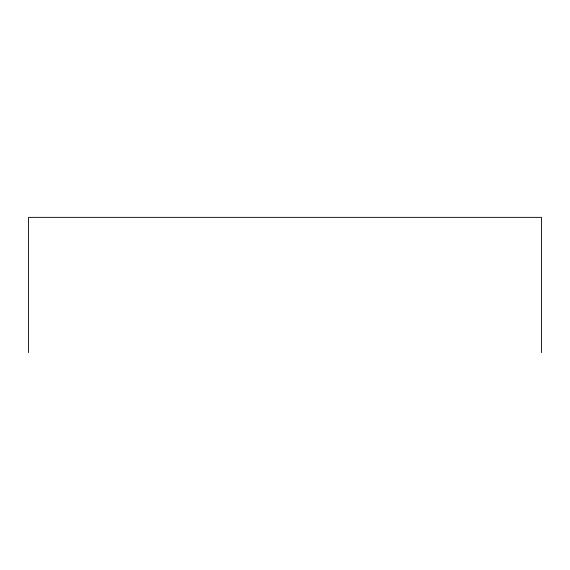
<?xml version="1.0" encoding="UTF-8"?>
<svg xmlns="http://www.w3.org/2000/svg" width="570" height="570" viewBox="0 0 570 570"><rect width="100%" height="100%" fill="white"/><g stroke="black" fill="none" stroke-linecap="round" stroke-linejoin="round"><path stroke-width="0.85" d="M541.5 352.638L541.5 217.362L28.5 217.362L28.5 352.638"/></g></svg>
